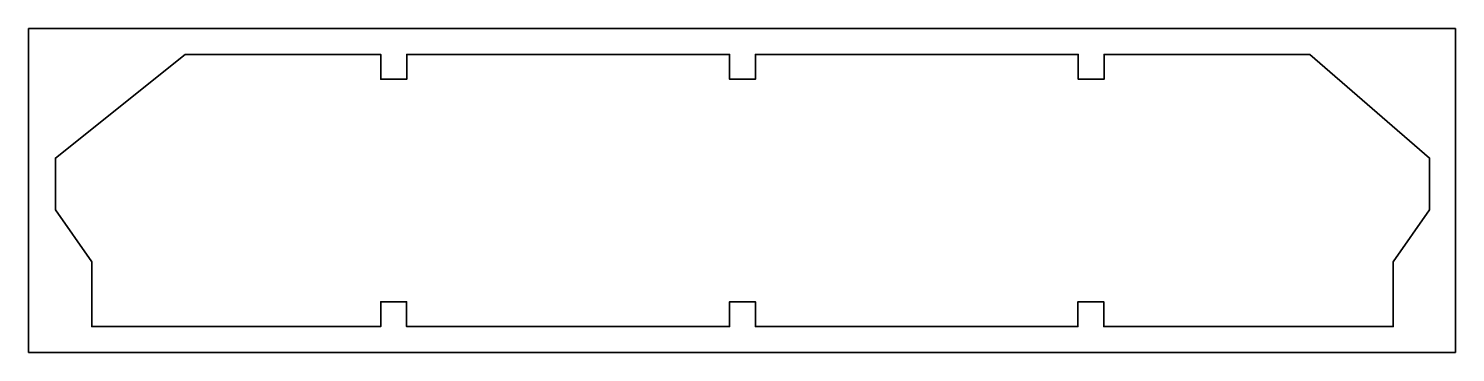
# Model space of a CAD drawing. Header units: millimetres. Extents: x 30 to 580, y 242 to 367.
import ezdxf

# ---------------------------------------------------------------- set-up
doc = ezdxf.new("R2010")
doc.units = ezdxf.units.MM
doc.header["$MEASUREMENT"] = 0
doc.layers.get('0').update_dxf_attribs({"lineweight": 0})
doc.layers.add('Safety', color=7, linetype='Continuous', lineweight=0)

msp = doc.modelspace()

# ---------------------------------------------------------------- linework, layer by layer
at = {"color": 250, "lineweight": 35, "true_color": 0x231f20}
msp.add_lwpolyline([(523.87, 357.3), (444.48, 357.3), (444.48, 347.73), (434.48, 347.73), (434.48, 357.3), (309.98, 357.3), (309.98, 347.73), (299.98, 347.73), (299.98, 357.3), (175.47, 357.3), (175.47, 347.73), (165.47, 347.73), (165.47, 357.3), (90.03, 357.3), (39.98, 317.3), (39.98, 297.3), (53.98, 277.3), (53.98, 252.3), (165.46, 252.3), (165.46, 261.87), (175.46, 261.87), (175.46, 252.3), (299.98, 252.3), (299.98, 261.87), (309.98, 261.87), (309.98, 252.3), (434.33, 252.3), (434.33, 261.87), (444.33, 261.87), (444.33, 252.3), (444.5, 252.3), (555.98, 252.3), (555.98, 277.3), (569.98, 297.3), (569.98, 317.3)], close=True, dxfattribs=at)
at = {"layer": 'Safety', "color": 18, "lineweight": 35, "true_color": 0x000000}
msp.add_lwpolyline([(579.98, 242.3), (29.62, 242.3), (29.62, 367.3), (579.98, 367.3)], close=True, dxfattribs=at)

doc.saveas('drawing.dxf')
